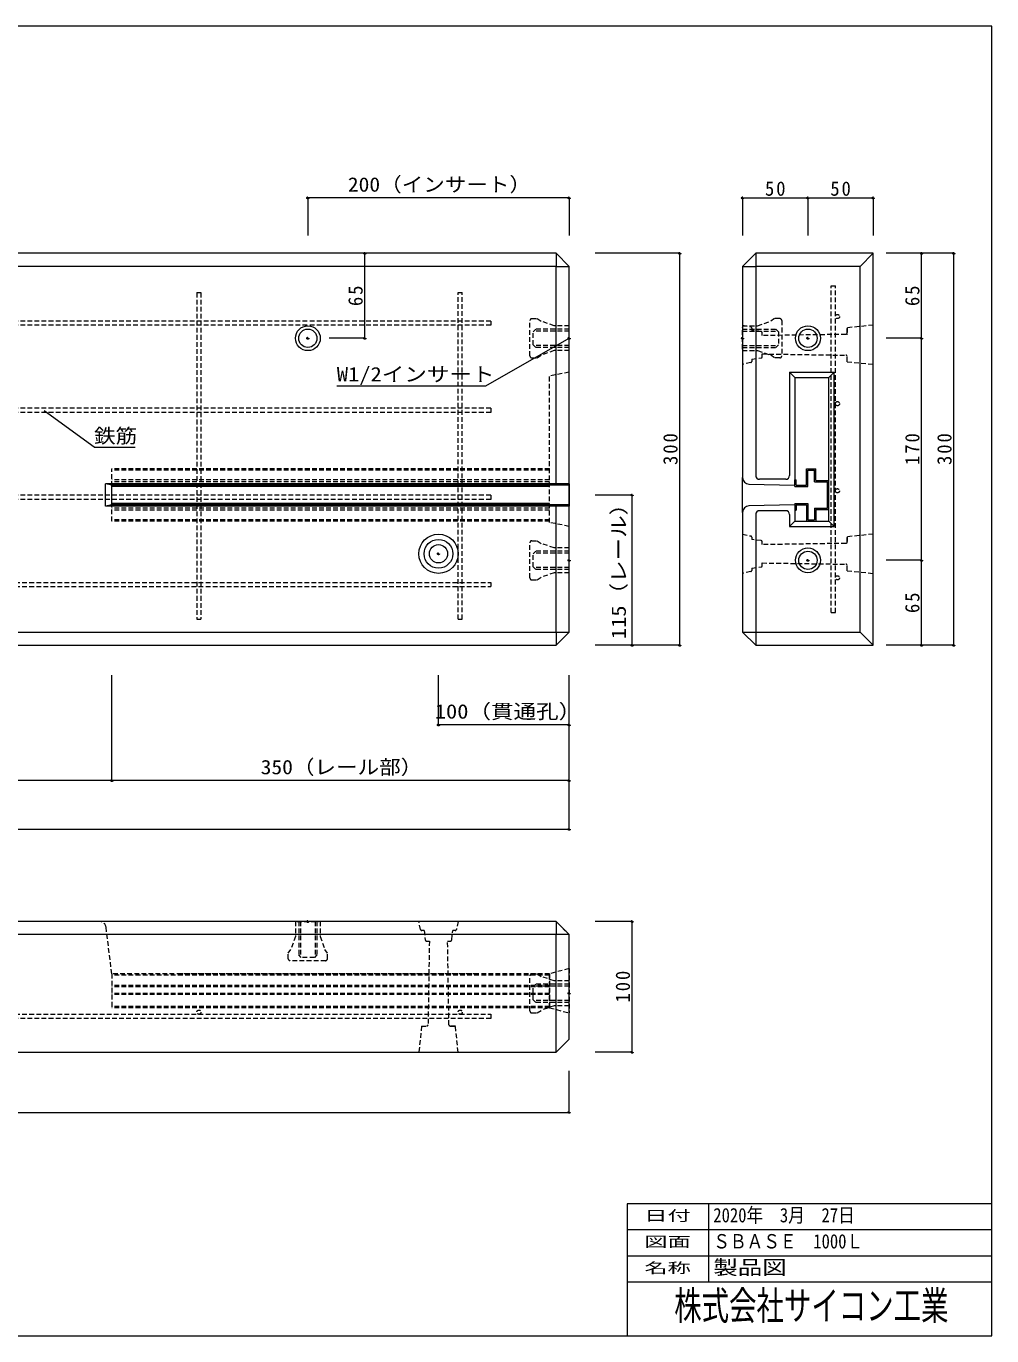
# Model space of a CAD drawing. Units: millimetres at full size, sheet at 1:3. Extents: x 891 to 2261, y -501 to 501.
# Drawn here: x 1522 to 2261, y -501 to 501 of the extents above; entities that cross this region are included whole.
import ezdxf
from ezdxf.enums import TextEntityAlignment as Align

# ---------------------------------------------------------------- set-up
doc = ezdxf.new("R2010")
doc.units = ezdxf.units.MM
doc.header["$LTSCALE"] = 3
doc.header["$PDMODE"] = 32
doc.header["$PDSIZE"] = 1.5
doc.linetypes.add('DASHED1', pattern=[1.8, 1.2, -0.6])
doc.linetypes.add('USER2', pattern=[0.375, 0.25, -0.125])
doc.layers.add('0-0_0', color=4, linetype='DASHED1', lineweight=18)
doc.styles.add('ＭＳ ゴシック', font='')
doc.styles.get('ＭＳ ゴシック').set_extended_font_data('MS Gothic')

msp = doc.modelspace()

# ---------------------------------------------------------------- linework, layer by layer
at = {"layer": '0-0_0', "color": 7, "linetype": 'Continuous'}
for p, q in [((2261.247, 501.26), (891.247, 501.26)), ((1927.734, 327.388), (947.734, 327.388)), ((1927.734, 327.388), (1937.734, 317.388)), ((2080.508, 327.388), (2070.508, 317.388)), ((2170.508, 327.388), (2080.508, 327.388)), ((2080.508, 327.388), (2080.508, 157.388)), ((2170.508, 27.388), (2170.508, 327.388)), ((1927.734, 317.388), (947.734, 317.388)), ((1927.734, 150.888), (1927.734, 317.388)), ((2070.508, 317.388), (2070.508, 155.764)), ((2070.508, 317.388), (2080.508, 317.388)), ((2160.508, 317.388), (2080.508, 317.388)), ((2106.508, 236.388), (2106.508, 157.388)), ((2106.508, 236.388), (2140.508, 236.388)), ((2106.508, 236.388), (2110.508, 232.388)), ((2110.508, 232.388), (2110.508, 153.888)), ((2110.508, 232.388), (2136.508, 232.388)), ((2140.508, 236.388), (2136.508, 232.388)), ((2136.508, 122.388), (2136.508, 232.388)), ((2140.508, 118.388), (2140.508, 236.388)), ((2119.508, 162.388), (2126.508, 162.388)), ((2119.508, 149.888), (2119.508, 162.388)), ((2120.508, 148.888), (2120.508, 161.388)), ((2120.508, 161.388), (2125.508, 161.388)), ((2125.508, 152.388), (2125.508, 161.388)), ((2126.508, 153.388), (2126.508, 162.388)), ((1582.734, 133.888), (1582.734, 150.888)), ((1937.734, 150.888), (1582.734, 150.888)), ((1937.734, 150.888), (1937.734, 133.888)), ((2070.508, 129.011), (2070.508, 155.764)), ((2075.383, 150.766), (2110.508, 149.888)), ((2103.508, 154.388), (2083.508, 154.388)), ((2110.508, 148.888), (2110.508, 153.888)), ((2110.508, 153.888), (2111.508, 153.888)), ((2111.508, 149.888), (2111.508, 153.888)), ((2125.508, 152.388), (2135.508, 152.388)), ((2126.508, 153.388), (2136.508, 153.388)), ((2135.508, 132.388), (2135.508, 152.388)), ((2136.508, 131.388), (2136.508, 153.388)), ((1937.734, 149.888), (1587.734, 149.888)), ((2110.508, 148.888), (2120.508, 148.888)), ((2111.508, 149.888), (2119.508, 149.888)), ((1587.734, 134.888), (1582.734, 133.888)), ((1937.734, 133.888), (1582.734, 133.888)), ((1937.734, 134.888), (1587.734, 134.888)), ((1927.734, 37.388), (1927.734, 133.888)), ((2110.508, 134.888), (2075.383, 134.01)), ((2103.508, 130.388), (2083.508, 130.388)), ((2110.508, 135.888), (2110.508, 130.888)), ((2110.508, 135.888), (2120.508, 135.888)), ((2110.508, 130.888), (2110.508, 122.388)), ((2110.508, 130.888), (2111.508, 130.888)), ((2111.508, 134.888), (2111.508, 130.888)), ((2111.508, 134.888), (2119.508, 134.888)), ((2119.508, 134.888), (2119.508, 122.388)), ((2120.508, 135.888), (2120.508, 123.388)), ((2125.508, 132.388), (2125.508, 123.388)), ((2125.508, 132.388), (2135.508, 132.388)), ((2126.508, 131.388), (2126.508, 122.388)), ((2126.508, 131.388), (2136.508, 131.388)), ((2070.508, 129.011), (2070.508, 37.388)), ((2080.508, 127.388), (2080.508, 27.388)), ((2110.508, 122.388), (2106.508, 118.388)), ((2110.508, 122.388), (2136.508, 122.388)), ((2119.508, 122.388), (2126.508, 122.388)), ((2120.508, 123.388), (2125.508, 123.388)), ((2136.508, 122.388), (2140.508, 118.388)), ((947.734, 37.388), (1927.734, 37.388)), ((1927.734, 37.388), (1927.734, 27.388)), ((1927.734, 37.388), (1937.734, 37.388)), ((2080.508, 27.388), (2070.508, 37.388)), ((2070.508, 37.388), (2080.508, 37.388)), ((2080.508, 37.388), (2160.508, 37.388)), ((2160.508, 37.388), (2170.508, 27.388)), ((947.734, 27.388), (1927.734, 27.388)), ((2080.508, 27.388), (2170.508, 27.388)), ((1927.734, -184.094), (947.734, -184.094)), ((1937.734, -194.094), (1927.734, -184.094)), ((1927.734, -184.094), (1927.734, -194.094)), ((1937.734, -194.094), (937.734, -194.094)), ((1927.734, -284.094), (1927.734, -194.094)), ((1937.734, -274.094), (1937.734, -194.094)), ((1937.734, -274.094), (1927.734, -284.094)), ((947.734, -284.094), (1927.734, -284.094)), ((1982.047, -400.178), (1982.047, -501.24)), ((2261.247, -400.178), (1982.047, -400.178)), ((2044.43, -400.178), (2044.43, -460.178)), ((2261.247, -420.178), (1982.047, -420.178)), ((2261.247, -440.178), (1982.047, -440.178)), ((2261.247, -460.178), (1982.047, -460.178))]:
    msp.add_line(p, q, dxfattribs=at)
at = {"layer": '0-0_0', "linetype": 'Continuous'}
for p, q in [((1937.734, 369.79), (1737.734, 369.79)), ((1737.734, 369.79), (1737.734, 341.078)), ((1937.734, 369.79), (1937.734, 341.078)), ((2070.508, 369.79), (2120.508, 369.79)), ((2070.508, 369.79), (2070.508, 341.078)), ((2120.508, 369.79), (2120.508, 341.078)), ((2120.508, 369.79), (2170.508, 369.79)), ((2170.508, 369.79), (2170.508, 341.078)), ((1781.34, 327.388), (1754.122, 327.388)), ((1781.34, 262.388), (1781.34, 327.388)), ((1985.97, 327.388), (1957.767, 327.388)), ((2022.383, 327.388), (1957.767, 327.388)), ((2022.383, 27.388), (2022.383, 327.388)), ((2207.515, 327.388), (2180.348, 327.388)), ((2232.101, 327.388), (2180.348, 327.388)), ((2207.515, 262.388), (2207.515, 327.388)), ((2232.101, 27.388), (2232.101, 327.388)), ((1781.34, 262.388), (1754.122, 262.388)), ((2207.515, 262.388), (2180.348, 262.388)), ((2207.515, 92.388), (2207.515, 262.388)), ((1574.084, 178.881), (1535.858, 206.745)), ((1574.084, 178.881), (1605.584, 178.881)), ((1922.734, 148.888), (1587.734, 148.888)), ((1985.97, 142.388), (1957.767, 142.388)), ((1985.97, 27.388), (1985.97, 142.388)), ((1922.734, 135.888), (1587.734, 135.888)), ((2207.515, 92.388), (2180.348, 92.388)), ((2207.515, 27.388), (2207.515, 92.388)), ((1985.97, 27.388), (1957.767, 27.388)), ((2022.383, 27.388), (1957.767, 27.388)), ((2207.515, 27.388), (2180.348, 27.388)), ((2232.101, 27.388), (2180.348, 27.388)), ((1587.734, -76.178), (1587.734, 4.496)), ((1837.734, -33.577), (1837.734, 4.496)), ((1937.734, -33.577), (1937.734, 4.496)), ((1937.734, -76.178), (1937.734, 4.496)), ((1937.734, -113.537), (1937.734, 4.496)), ((1937.734, -33.577), (1837.734, -33.577)), ((1587.734, -76.178), (1287.734, -76.178)), ((1937.734, -76.178), (1587.734, -76.178)), ((937.734, -113.537), (1937.734, -113.537)), ((1985.97, -184.094), (1957.767, -184.094)), ((1985.97, -284.094), (1985.97, -184.094)), ((1985.97, -284.094), (1957.767, -284.094)), ((1937.734, -330.188), (1937.734, -298.464)), ((937.734, -330.188), (1937.734, -330.188))]:
    msp.add_line(p, q, dxfattribs=at)
at = {"layer": '0-0_0'}
for p, q in [((2138.308, 302.388), (2141.508, 302.388)), ((2138.308, 52.388), (2138.308, 302.388)), ((2141.508, 52.388), (2141.508, 302.388)), ((1652.734, 297.285), (1652.734, 47.285)), ((1652.734, 297.285), (1655.934, 297.285)), ((1655.934, 297.285), (1655.934, 47.285)), ((1852.734, 47.285), (1852.734, 297.285)), ((1852.734, 297.285), (1855.934, 297.285)), ((1855.934, 47.285), (1855.934, 297.285)), ((1877.734, 275.485), (1027.734, 275.485)), ((1877.734, 272.285), (1027.734, 272.285)), ((1877.734, 275.485), (1877.734, 272.285)), ((1907.734, 248.888), (1907.734, 275.888)), ((1909.234, 277.388), (1913.379, 277.388)), ((1913.379, 277.388), (1916.235, 275.388)), ((2070.508, 272.388), (2076.718, 271.057)), ((2094.863, 277.388), (2092.007, 275.388)), ((2099.008, 277.388), (2094.863, 277.388)), ((2094.863, 277.388), (2094.863, 277.354)), ((2100.508, 275.888), (2100.508, 248.888)), ((2170.508, 272.388), (2150.508, 270.388)), ((1910.234, 267.388), (1912.234, 269.388)), ((1910.234, 257.388), (1910.234, 267.388)), ((1937.734, 267.888), (1910.734, 267.888)), ((1937.734, 269.388), (1912.234, 269.388)), ((2070.508, 254.138), (2070.508, 270.638)), ((2070.508, 269.388), (2096.008, 269.388)), ((2070.508, 267.888), (2097.508, 267.888)), ((2077.508, 270.079), (2077.508, 268.388)), ((2084.632, 267.497), (2077.508, 268.388)), ((2085.508, 264.388), (2085.508, 266.505)), ((2149.524, 265.373), (2085.508, 264.388)), ((2096.008, 269.388), (2098.008, 267.388)), ((2098.008, 267.388), (2098.008, 257.388)), ((2150.508, 270.388), (2150.508, 266.373)), ((2150.508, 266.373), (2150.508, 270.388)), ((2150.508, 265.388), (2150.508, 265.373)), ((1912.234, 255.388), (1910.234, 257.388)), ((1937.734, 256.888), (1910.734, 256.888)), ((1937.734, 255.388), (1912.234, 255.388)), ((2070.508, 256.888), (2097.508, 256.888)), ((2070.508, 255.388), (2096.008, 255.388)), ((2098.008, 257.388), (2096.008, 255.388)), ((1909.234, 247.388), (1913.379, 247.388)), ((1913.379, 247.388), (1916.235, 249.388)), ((1913.379, 247.388), (1913.379, 247.421)), ((2076.718, 243.718), (2070.508, 242.388)), ((2077.508, 246.388), (2084.632, 247.278)), ((2077.508, 246.388), (2077.508, 244.696)), ((2085.508, 248.271), (2085.508, 250.388)), ((2085.508, 250.388), (2149.524, 249.403)), ((2094.863, 247.388), (2092.007, 249.388)), ((2099.008, 247.388), (2094.863, 247.388)), ((2150.508, 244.388), (2150.508, 248.403)), ((2150.508, 244.388), (2170.508, 242.388)), ((1937.734, 236.388), (1922.734, 233.388)), ((1922.734, 121.388), (1922.734, 233.388)), ((1877.734, 208.818), (1027.734, 208.818)), ((1877.734, 205.618), (1027.734, 205.618)), ((1877.734, 208.818), (1877.734, 205.618)), ((1587.734, 122.388), (1587.734, 162.388)), ((1922.734, 162.388), (1587.734, 162.388)), ((1922.734, 161.388), (1587.734, 161.388)), ((1922.734, 153.888), (1587.734, 153.888)), ((1922.734, 152.388), (1587.734, 152.388)), ((1877.734, 142.151), (1027.734, 142.151)), ((1877.734, 142.151), (1877.734, 138.951)), ((1877.734, 138.951), (1027.734, 138.951)), ((1922.734, 132.388), (1587.734, 132.388)), ((1922.734, 130.888), (1587.734, 130.888)), ((1922.734, 123.388), (1587.734, 123.388)), ((1922.734, 122.388), (1587.734, 122.388)), ((1937.734, 118.388), (1922.734, 121.388)), ((2070.508, 112.388), (2076.718, 111.057)), ((2170.508, 112.388), (2150.508, 110.388)), ((2150.508, 110.388), (2150.508, 106.373)), ((2150.508, 106.373), (2150.508, 110.388)), ((1907.734, 78.888), (1907.734, 105.888)), ((1909.234, 107.388), (1913.379, 107.388)), ((1913.379, 107.388), (1916.235, 105.388)), ((2077.508, 110.079), (2077.508, 108.388)), ((2084.632, 107.497), (2077.508, 108.388)), ((2085.508, 104.388), (2085.508, 106.505)), ((2149.524, 105.373), (2085.508, 104.388)), ((2150.508, 105.388), (2150.508, 105.373)), ((1910.234, 97.388), (1912.234, 99.388)), ((1910.234, 87.388), (1910.234, 97.388)), ((1937.734, 97.888), (1910.734, 97.888)), ((1937.734, 99.388), (1912.234, 99.388)), ((2085.508, 88.271), (2085.508, 90.388)), ((2085.508, 90.388), (2149.524, 89.403)), ((1912.234, 85.388), (1910.234, 87.388)), ((1937.734, 86.888), (1910.734, 86.888)), ((1937.734, 85.388), (1912.234, 85.388)), ((2076.718, 83.718), (2070.508, 82.388)), ((2077.508, 86.388), (2084.632, 87.278)), ((2077.508, 86.388), (2077.508, 84.696)), ((2150.508, 84.388), (2150.508, 88.403)), ((2150.508, 84.388), (2170.508, 82.388)), ((1027.734, 75.485), (1877.734, 75.485)), ((1027.734, 72.285), (1877.734, 72.285)), ((1877.734, 75.485), (1877.734, 72.285)), ((1909.234, 77.388), (1913.379, 77.388)), ((1913.379, 77.388), (1916.235, 79.388)), ((1913.379, 77.388), (1913.379, 77.421)), ((2138.308, 52.388), (2141.508, 52.388)), ((1652.734, 47.285), (1655.934, 47.285)), ((1852.734, 47.285), (1855.934, 47.285)), ((1587.734, -224.094), (1583.281, -188.474)), ((1729.484, -184.094), (1745.984, -184.094)), ((1730.734, -184.094), (1730.734, -209.594)), ((1732.234, -184.094), (1732.234, -211.094)), ((1743.234, -184.094), (1743.234, -211.094)), ((1744.734, -184.094), (1744.734, -209.594)), ((1824.064, -190.304), (1822.734, -184.094)), ((1852.734, -184.094), (1851.403, -190.304)), ((1826.734, -191.094), (1825.042, -191.094)), ((1826.734, -191.094), (1827.624, -198.218)), ((1828.617, -199.094), (1830.734, -199.094)), ((1830.734, -199.094), (1829.749, -263.11)), ((1844.734, -199.094), (1846.851, -199.094)), ((1845.719, -263.11), (1844.734, -199.094)), ((1847.843, -198.218), (1848.734, -191.094)), ((1850.425, -191.094), (1848.734, -191.094)), ((1722.734, -208.449), (1724.734, -205.593)), ((1722.734, -212.594), (1722.734, -208.449)), ((1732.734, -211.594), (1730.734, -209.594)), ((1744.734, -209.594), (1742.734, -211.594)), ((1752.734, -208.449), (1750.734, -205.593)), ((1752.734, -208.449), (1752.7, -208.449)), ((1752.734, -212.594), (1752.734, -208.449)), ((1751.234, -214.094), (1724.234, -214.094)), ((1742.734, -211.594), (1732.734, -211.594)), ((1937.734, -220.094), (1922.734, -224.094)), ((1937.734, -220.094), (1937.734, -254.094)), ((1587.734, -224.094), (1587.734, -250.094)), ((1867.734, -224.094), (1587.734, -224.094)), ((1922.734, -225.094), (1587.734, -225.094)), ((1922.734, -224.094), (1637.734, -224.094)), ((1907.734, -252.594), (1907.734, -225.594)), ((1909.234, -224.094), (1913.379, -224.094)), ((1913.379, -224.094), (1916.235, -226.094)), ((1922.734, -250.094), (1922.734, -224.094)), ((1922.734, -224.094), (1922.734, -250.094)), ((1922.734, -233.094), (1587.734, -233.094)), ((1922.734, -234.094), (1587.734, -234.094)), ((1922.734, -239.094), (1587.734, -239.094)), ((1922.734, -240.094), (1587.734, -240.094)), ((1910.234, -234.094), (1912.234, -232.094)), ((1910.234, -244.094), (1910.234, -234.094)), ((1937.734, -233.594), (1910.734, -233.594)), ((1937.734, -232.094), (1912.234, -232.094)), ((1922.734, -249.094), (1587.734, -249.094)), ((1922.734, -250.094), (1587.734, -250.094)), ((1912.234, -246.094), (1910.234, -244.094)), ((1937.734, -244.594), (1910.734, -244.594)), ((1937.734, -246.094), (1912.234, -246.094)), ((1922.734, -250.094), (1937.734, -254.094)), ((1027.734, -255.094), (1877.734, -255.094)), ((1877.734, -258.294), (1027.734, -258.294)), ((1877.734, -255.094), (1877.734, -258.294)), ((1909.234, -254.094), (1913.379, -254.094)), ((1913.379, -254.094), (1916.235, -252.094)), ((1913.379, -254.094), (1913.379, -254.061)), ((1824.734, -264.094), (1822.734, -284.094)), ((1824.734, -264.094), (1828.749, -264.094)), ((1845.734, -264.094), (1845.719, -264.094)), ((1850.734, -264.094), (1846.719, -264.094)), ((1846.719, -264.094), (1850.734, -264.094)), ((1852.734, -284.094), (1850.734, -264.094)), ((1819.734, -284.094), (1855.734, -284.094))]:
    msp.add_line(p, q, dxfattribs=at)
at = {"layer": '0-0_0', "color": 7, "linetype": 'USER2'}
for p, q in [((1937.734, 83.388), (1937.734, 229.388)), ((1937.734, -194.094), (1927.734, -184.094)), ((1937.734, -220.094), (1937.734, -194.094))]:
    msp.add_line(p, q, dxfattribs=at)
at = {"layer": '0-0_0', "color": 7, "linetype": 'Continuous'}
for points in [[(891.247, -501.24), (2261.247, -501.24), (2261.247, 501.26)], [(1927.734, 327.388), (1927.734, 317.388), (1937.734, 317.388)], [(2160.508, 37.388), (2160.508, 317.388), (2170.508, 327.388)], [(1927.734, 27.388), (1937.734, 37.388), (1937.734, 317.388)], [(1587.734, 134.888), (1587.734, 149.888), (1582.734, 150.888)], [(2106.508, 127.388), (2106.508, 118.388), (2140.508, 118.388)]]:
    msp.add_lwpolyline(points, dxfattribs=at)
at = {"layer": '0-0_0'}
for points in [[(1937.734, 271.888), (1926.234, 271.888), (1916.235, 275.388)], [(2070.508, 271.888), (2082.008, 271.888), (2092.007, 275.388)], [(1937.734, 252.888), (1926.234, 252.888), (1916.235, 249.388)], [(2070.508, 252.888), (2082.008, 252.888), (2092.007, 249.388)], [(1937.734, 101.888), (1926.234, 101.888), (1916.235, 105.388)], [(1937.734, 82.888), (1926.234, 82.888), (1916.235, 79.388)], [(1728.234, -184.094), (1728.234, -195.594), (1724.734, -205.593)], [(1747.234, -184.094), (1747.234, -195.594), (1750.734, -205.593)], [(1937.734, -229.594), (1926.234, -229.594), (1916.235, -226.094)], [(1937.734, -248.594), (1926.234, -248.594), (1916.235, -252.094)]]:
    msp.add_lwpolyline(points, dxfattribs=at)
at = {"layer": '0-0_0', "linetype": 'Continuous'}
msp.add_lwpolyline([(1759.904, 226.05), (1873.904, 226.05), (1937.734, 262.388)], dxfattribs=at)
at = {"layer": '0-0_0', "color": 7, "linetype": 'Continuous'}
for centre, radius in [((1737.734, 262.388), 9.5), ((2120.508, 262.388), 9.5), ((1737.734, 262.388), 7), ((2120.508, 262.388), 7), ((1837.734, 97.388), 15), ((1837.734, 97.388), 11), ((1837.734, 97.388), 7), ((2120.508, 92.388), 9.5), ((2120.508, 92.388), 7)]:
    msp.add_circle(centre, radius, dxfattribs=at)
at = {"layer": '0-0_0'}
for centre in [(2143.108, 278.988), (2143.108, 212.321), (2143.108, 145.655), (2143.108, 78.988), (1654.334, -253.494), (1854.334, -253.494)]:
    msp.add_circle(centre, 1.6, dxfattribs=at)
for centre, radius, start, end in [((1909.234, 275.888), 1.5, 90, 180), ((2076.508, 270.079), 1, 0, 77.90524), ((2099.008, 275.888), 1.5, 0, 90), ((2099.005, 275.864), 1.503, 0.00069, 0.90498), ((2084.508, 266.505), 1, 0, 82.87498), ((2149.508, 266.373), 1, 270.8814, 0), ((1909.237, 248.912), 1.503, 180.00069, 180.90498), ((1909.234, 248.888), 1.5, 180, 270), ((2076.508, 244.696), 1, 282.09476, 0), ((2084.508, 248.271), 1, 277.12502, 0), ((2099.008, 248.888), 1.5, 270, 0), ((2149.508, 248.403), 1, 0, 89.1186), ((2076.508, 110.079), 1, 0, 77.90524), ((1909.234, 105.888), 1.5, 90, 180), ((2084.508, 106.505), 1, 0, 82.87498), ((2149.508, 106.373), 1, 270.8814, 0), ((2076.508, 84.696), 1, 282.09476, 0), ((2084.508, 88.271), 1, 277.12502, 0), ((2149.508, 88.403), 1, 0, 89.1186), ((1909.237, 78.912), 1.503, 180.00069, 180.90498), ((1909.234, 78.888), 1.5, 180, 270), ((1578.32, -189.094), 5, 7.12502, 90), ((1825.042, -190.094), 1, 192.09476, 270), ((1850.425, -190.094), 1, 270, 347.90524), ((1828.617, -198.094), 1, 187.12502, 270), ((1846.851, -198.094), 1, 270, 352.87498), ((1724.234, -212.594), 1.5, 180, 270), ((1751.21, -212.591), 1.503, 270.00069, 270.90498), ((1751.234, -212.594), 1.5, 270, 0), ((1909.234, -225.594), 1.5, 90, 180), ((1909.237, -252.571), 1.503, 180.00069, 180.90498), ((1909.234, -252.594), 1.5, 180, 270), ((1828.749, -263.094), 1, 270, 359.1186), ((1846.719, -263.094), 1, 180.8814, 270)]:
    msp.add_arc(centre, radius, start, end, dxfattribs=at)
at = {"layer": '0-0_0', "color": 7, "linetype": 'Continuous'}
for centre, radius, start, end in [((2075.508, 155.764), 5, 180, 268.5679), ((2083.508, 157.388), 3, 180, 270), ((2103.508, 157.388), 3, 270, 0), ((2075.508, 129.011), 5, 91.4321, 180), ((2083.508, 127.388), 3, 90, 180), ((2103.508, 127.388), 3, 0, 90)]:
    msp.add_arc(centre, radius, start, end, dxfattribs=at)
at = {"layer": '0-0_0'}
for p in [(1737.734, 369.79), (1937.734, 369.79), (2070.508, 369.79), (2120.508, 369.79), (2170.508, 369.79), (1781.34, 327.388), (2022.383, 327.388), (2207.515, 327.388), (2232.101, 327.388), (1781.34, 262.388), (2207.515, 262.388), (1985.97, 142.388), (2207.515, 92.388), (1985.97, 27.388), (2022.383, 27.388), (2207.515, 27.388), (2232.101, 27.388), (1837.734, -33.577), (1937.734, -33.577), (1587.734, -76.178), (1937.734, -76.178), (1937.734, -113.537), (1985.97, -184.094), (1985.97, -284.094), (1937.734, -330.188)]:
    msp.add_point(p, dxfattribs=at)
at = {"layer": '0-0_0', "color": 7}
for p in [(1737.734, 262.388), (1937.734, 262.388), (2070.508, 262.388), (2120.508, 262.388), (1837.734, 97.388), (1937.734, 92.388), (2120.508, 92.388), (1737.734, -184.094), (1937.734, -239.094)]:
    msp.add_point(p, dxfattribs=at)

# ---------------------------------------------------------------- texts
at = {"layer": '0-0_0', "color": 3, "style": 'ＭＳ ゴシック'}
for s, width, p in [('200（インサート）', 1.1, (1768.359, 371.29)), ('W1/2インサート', 1.15, (1759.904, 226.05)), ('鉄筋', 1.1, (1574.084, 178.881)), ('100（貫通孔）', 1.15, (1834.859, -32.077)), ('350（レール部）', 1.1, (1701.609, -74.678))]:
    msp.add_text(s, height=11, dxfattribs=dict(at, width=width)).set_placement(p, align=Align.BOTTOM_LEFT)
at = {"layer": '0-0_0', "color": 3, "style": 'ＭＳ ゴシック', "width": 1.15}
msp.add_text('115（レール）', height=11, rotation=90, dxfattribs=at).set_placement((1984.47, 32.013), align=Align.BOTTOM_LEFT)
at = {"layer": '0-0_0', "color": 7, "style": 'ＭＳ ゴシック'}
for s, height, width, p in [('日付', 7.918, 1.65, (1995.239, -415.578)), ('2020年\u30003月\u300027日', 11, 0.85, (2048.061, -417.678)), ('図面', 7.918, 1.65, (1995.239, -435.578)), ('ＳＢＡＳＥ\u30001000Ｌ', 11, 0.85, (2048.061, -437.678)), ('名称', 7.918, 1.65, (1995.239, -455.578)), ('製品図', 11, 1.25, (2048.061, -457.678)), ('株式会社サイコン工業', 21.99, 0.7, (2018.147, -495.709))]:
    msp.add_text(s, height=height, dxfattribs=dict(at, width=width)).set_placement(p, align=Align.BOTTOM_LEFT)
at = {"layer": '0-0_0', "color": 3, "char_height": 11, "attachment_point": 7, "style": 'ＭＳ ゴシック'}
for insert in [(2087.633, 371.29), (2137.633, 371.29)]:
    msp.add_mtext('\\T1.21;\\W0.95;50', dxfattribs=dict(at, insert=insert))
at = {"layer": '0-0_0', "color": 3, "char_height": 11, "attachment_point": 7, "rotation": 90, "style": 'ＭＳ ゴシック'}
for s, insert in [('\\T1.21;\\W0.95;65', (1779.84, 287.013)), ('\\T1.21;\\W0.95;65', (2206.015, 287.013)), ('\\T1.21;\\W0.95;300', (2020.883, 165.388)), ('\\T1.21;\\W0.95;170', (2206.015, 165.388)), ('\\T1.21;\\W0.95;300', (2230.601, 165.388)), ('\\T1.21;\\W0.95;65', (2206.015, 52.013)), ('\\T1.21;\\W0.95;100', (1984.47, -246.094))]:
    msp.add_mtext(s, dxfattribs=dict(at, insert=insert))

doc.saveas('drawing.dxf')
